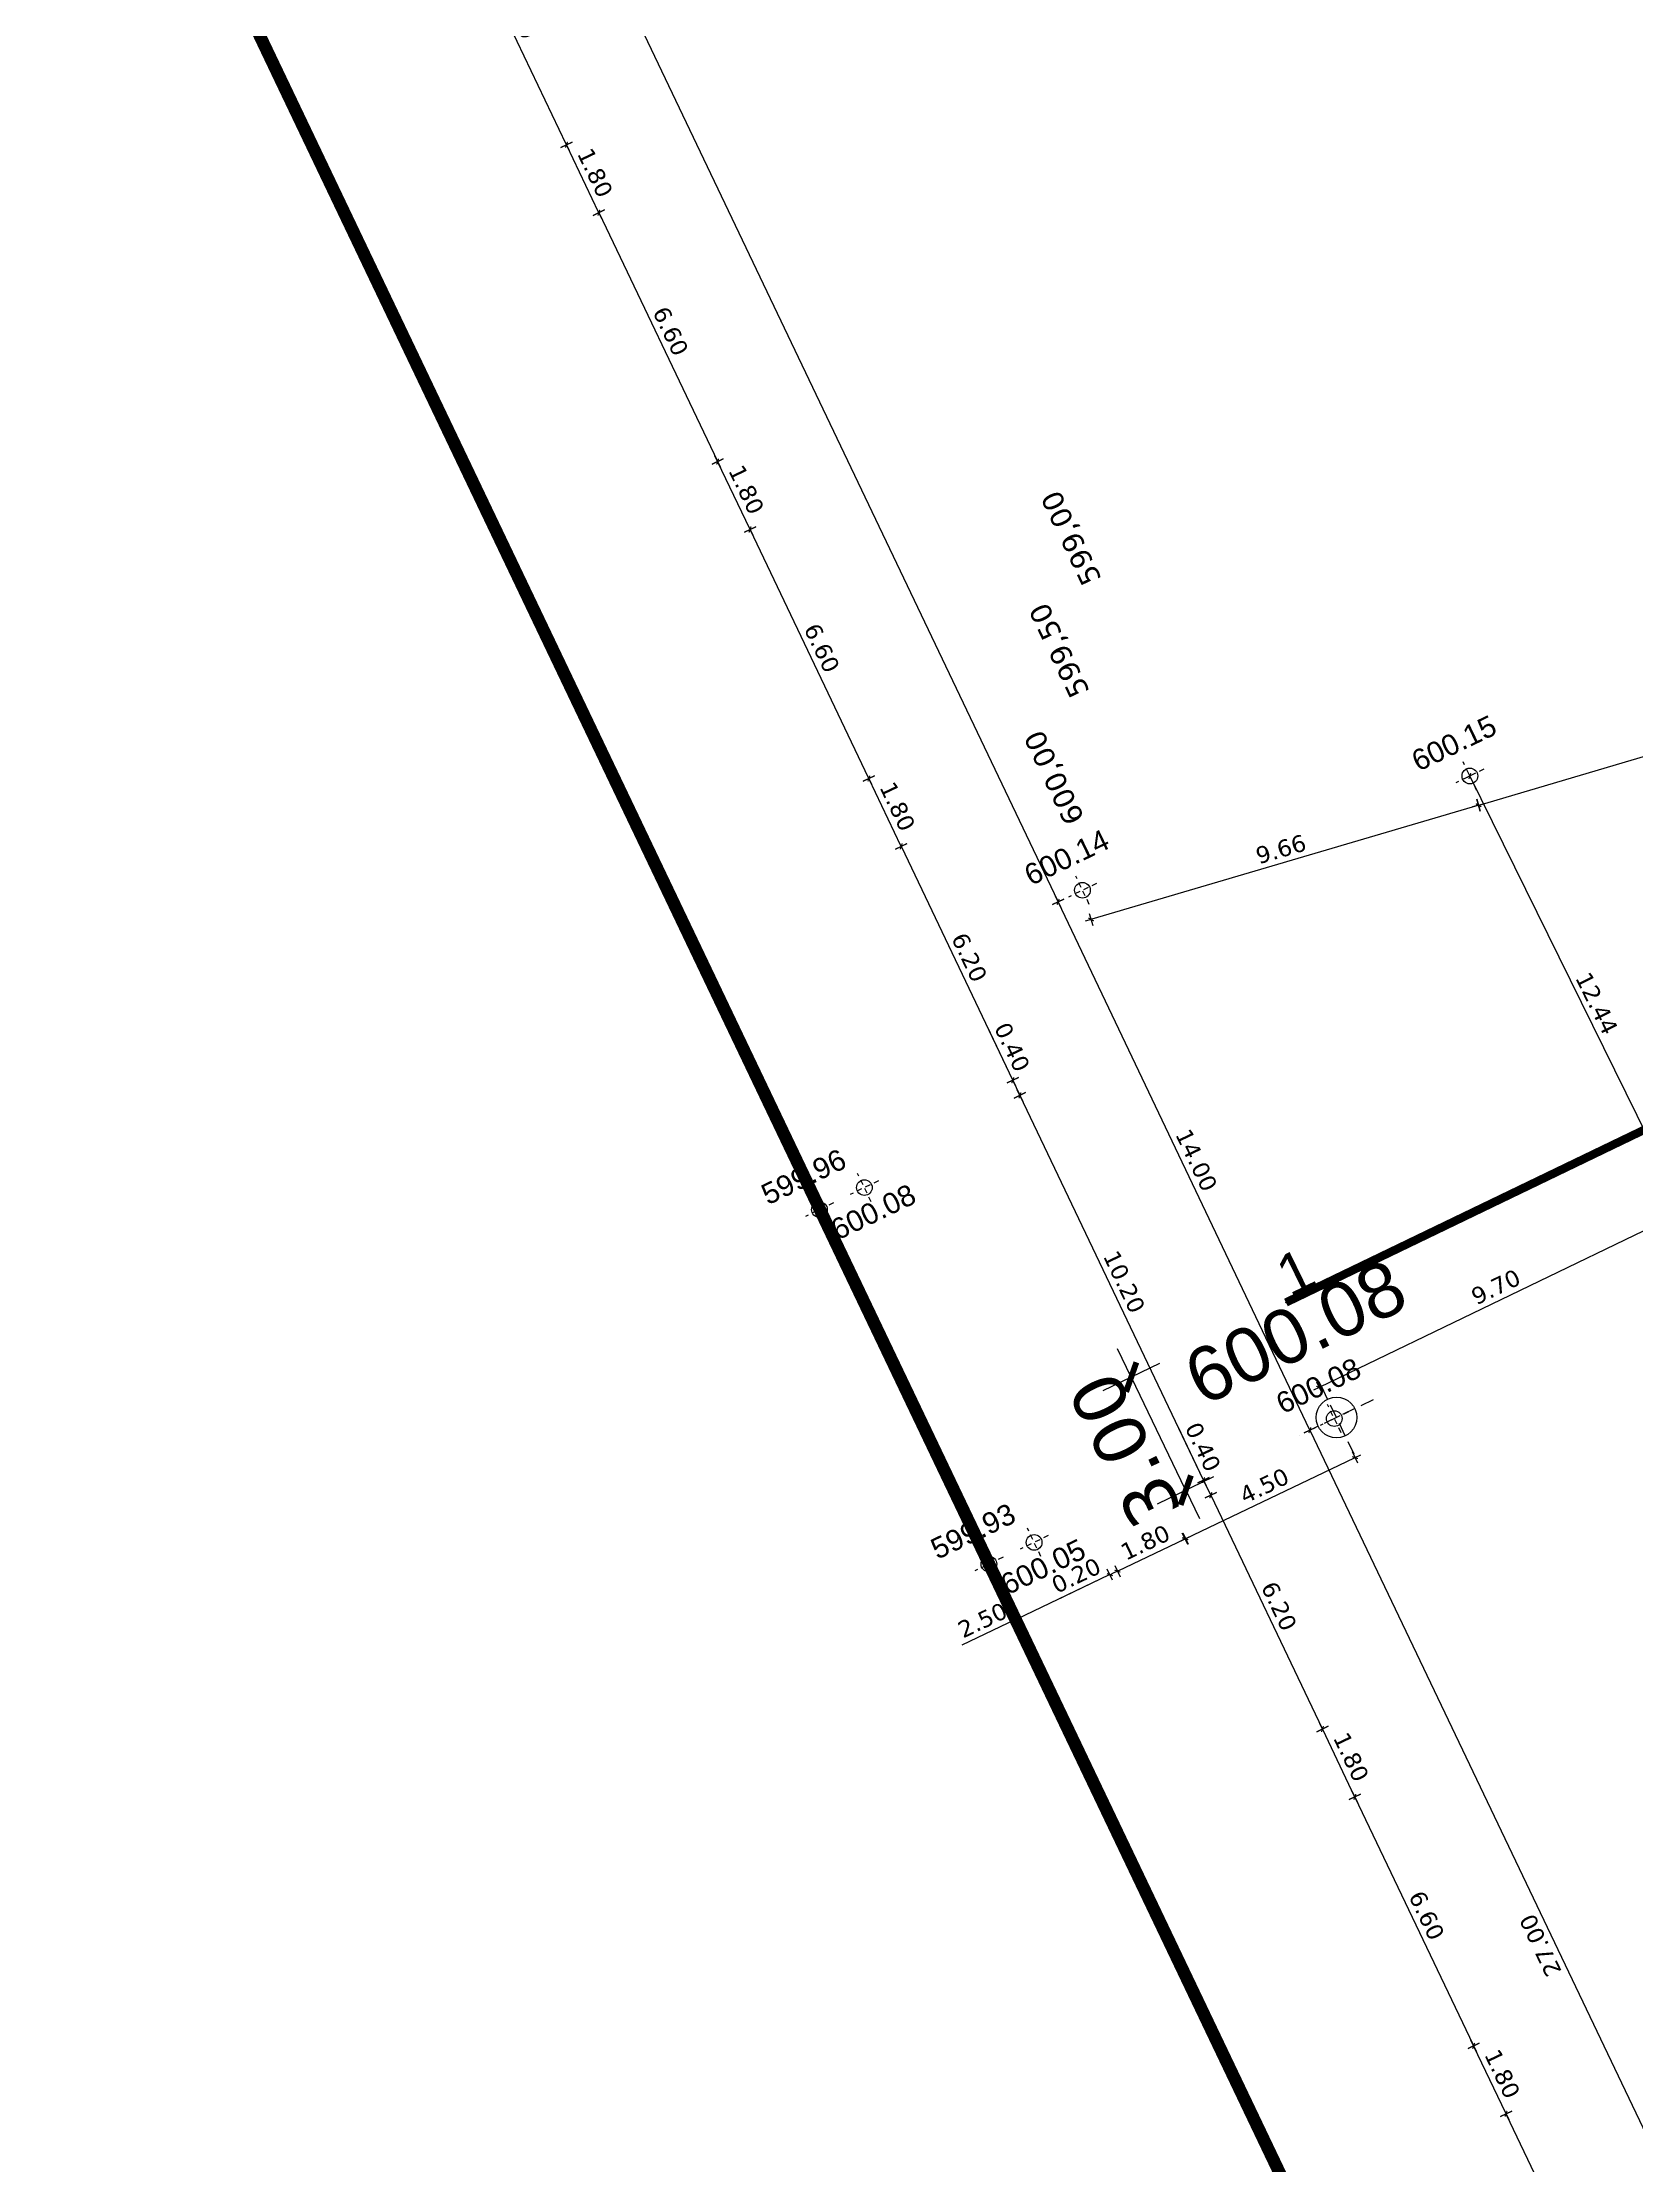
# Model space of a CAD drawing. Header units: metres. Extents: x 679716 to 681053, y 2749449 to 2750332.
# Drawn here: x 680019.3 to 680057.5, y 2749808.7 to 2749859.5 of the extents above; entities that cross this region are included whole.
import ezdxf
from ezdxf.enums import TextEntityAlignment as Align

# ---------------------------------------------------------------- set-up
doc = ezdxf.new("R2010")
doc.units = ezdxf.units.M
doc.header["$PDSIZE"] = -1
doc.linetypes.add('DASHEDX2', pattern=[1.5, 1, -0.5])
for name, color, linetype in [('01-TX-Altimetry 250 Topography', 51, 'Continuous'), ('01-TX-Guideline Altimetry 1000', 32, 'Continuous'), ('01-TX-Length Dimensions 250', 80, 'Continuous'), ('01-TX-Level Main Dimensions 250', 152, 'Continuous'), ('01-TX-Level Secondary Dimensions 250', 10, 'Continuous')]:
    doc.layers.add(name, color=color, linetype=linetype)
doc.layers.add('02-L-Guideline Axis', color=34, linetype='DASHEDX2', lineweight=50, true_color=0xa55200)
doc.layers.add('02-L-Main Axis', color=244, linetype='DASHEDX2', lineweight=50, true_color=0xa50029)
doc.layers.add('02-L-Main Axis POINTS', color=242, linetype='DASHEDX2', lineweight=50)
doc.styles.add('E100', font='verdana.ttf', dxfattribs={"height": 0.4})
doc.styles.add('E200', font='verdana.ttf', dxfattribs={"height": 1})
doc.styles.add('E500', font='verdana.ttf', dxfattribs={"height": 1.25})
doc.styles.get("Standard").update_dxf_attribs({"font": 'arial.ttf'})
doc.dimstyles.new('E1000', dxfattribs={"dimscale": 0.03, "dimtxt": 1.25, "dimasz": 1, "dimexe": 0.1, "dimexo": 1, "dimgap": 8, "dimtad": 1, "dimzin": 0, "dimdsep": 46, "dimtxsty": 'E500', "dimblk1": 'LINCOT500', "dimblk2": 'LINCOT500', "dimsah": 1, "dimcen": 0.1, "dimdle": 0.1, "dimse1": 1, "dimse2": 1, "dimclrt": 256, "dimazin": 0, "dimtfac": 0.015385, "dimtofl": 0, "dimtmove": 0, "dimatfit": 3, "dimldrblk": 'LINCOT500', "dimfxl": 1, "dimtolj": 1, "dimtzin": 0, "dimarcsym": 0})
doc.dimstyles.new('E250', dxfattribs={"dimscale": 0.03, "dimtxt": 0.4, "dimasz": 0.5, "dimexe": 0.1, "dimexo": 1, "dimgap": 4, "dimtad": 1, "dimzin": 0, "dimdsep": 46, "dimtxsty": 'E100', "dimblk1": 'LINCOT200', "dimblk2": 'LINCOT200', "dimsah": 1, "dimcen": 0.1, "dimdle": 0.1, "dimse1": 1, "dimse2": 1, "dimclrt": 256, "dimadec": 0, "dimazin": 0, "dimtfac": 0.015385, "dimtofl": 0, "dimtmove": 0, "dimatfit": 3, "dimldrblk": 'LINCOT200', "dimfxl": 1, "dimtolj": 1, "dimtzin": 0, "dimarcsym": 0})

# ---------------------------------------------------------------- blocks, each defined once
blk = doc.blocks.new('LINCOT200')
for p, q in [((0, -10), (0, 10)), ((0, 0), (10, 0))]:
    blk.add_line(p, q)
at = {"const_width": 1.88}
blk.add_lwpolyline([(3.5, -3.5), (-3.5, 3.5)], dxfattribs=at)
blk = doc.blocks.new('*D5')
at = {"layer": '01-TX-Length Dimensions 250', "color": 0, "lineweight": -2, "transparency": 16777216}
blk.add_line((680011.469, 2749906.358), (680043.643, 2749838.94), dxfattribs=at)
at = {"layer": '01-TX-Length Dimensions 250', "color": 0, "lineweight": -2, "transparency": 16777216, "xscale": 0.015, "yscale": 0.015, "zscale": 0.015}
for p, rotation in [((680011.462, 2749906.372), 115.5119126984731), ((680043.649, 2749838.926), 295.5119126984731)]:
    blk.add_blockref('LINCOT200', p, dxfattribs=dict(at, rotation=rotation))
at = {"layer": '01-TX-Length Dimensions 250', "transparency": 16777216, "insert": (680027.26, 2749872.508), "char_height": 0.4, "attachment_point": 5, "rotation": 115.5119, "style": 'E100'}
blk.add_mtext('\\A1;74.73', dxfattribs=at)
blk = doc.blocks.new('*D6')
at = {"layer": '01-TX-Length Dimensions 250', "color": 0, "lineweight": -2, "transparency": 16777216}
blk.add_line((680049.681, 2749826.272), (680061.296, 2749801.933), dxfattribs=at)
at = {"layer": '01-TX-Length Dimensions 250', "color": 0, "lineweight": -2, "transparency": 16777216, "xscale": 0.015, "yscale": 0.015, "zscale": 0.015}
for p, rotation in [((680049.674, 2749826.286), 115.5119126984731), ((680061.303, 2749801.919), 295.5119126984731)]:
    blk.add_blockref('LINCOT200', p, dxfattribs=dict(at, rotation=rotation))
at = {"layer": '01-TX-Length Dimensions 250', "transparency": 16777216, "insert": (680055.192, 2749813.961), "char_height": 0.4, "attachment_point": 5, "rotation": 115.5119, "style": 'E100'}
blk.add_mtext('\\A1;27.00', dxfattribs=at)
blk = doc.blocks.new('*D73')
at = {"layer": '01-TX-Length Dimensions 250', "color": 0, "lineweight": -2, "transparency": 16777216}
blk.add_line((680053.724, 2749841.243), (680075.467, 2749847.656), dxfattribs=at)
at = {"layer": '01-TX-Length Dimensions 250', "color": 0, "lineweight": -2, "transparency": 16777216, "xscale": 0.015, "yscale": 0.015, "zscale": 0.015}
for p, rotation in [((680075.482, 2749847.66), 16.43276598084343), ((680053.71, 2749841.239), 196.4327659808434)]:
    blk.add_blockref('LINCOT200', p, dxfattribs=dict(at, rotation=rotation))
at = {"layer": '01-TX-Length Dimensions 250', "transparency": 16777216, "insert": (680064.19, 2749844.672), "char_height": 0.4, "attachment_point": 5, "rotation": 16.4328, "style": 'E100'}
blk.add_mtext('\\A1;22.70', dxfattribs=at)
blk = doc.blocks.new('Cotes Altimetriques')
at = {"linetype": 'DASHEDX2', "ltscale": 0.5}
for points in [[(0, -1.5), (0, 1.5)], [(1.5, 0), (-1.5, 0)]]:
    blk.add_lwpolyline(points, dxfattribs=at)
blk.add_circle((0, 0), 0.75)
at = {"ltscale": 0.3}
blk.add_attdef('COTES', text='', height=2, dxfattribs=at).set_placement((0, 3.5), align=Align.MIDDLE)
blk = doc.blocks.new('*D204')
at = {"layer": '01-TX-Length Dimensions 250', "color": 0, "lineweight": -2, "transparency": 16777216}
for p, q in [((680224.084, 2749840.238), (680221.579, 2749840.158)), ((679899.79, 2749829.887), (679899.796, 2749829.887)), ((679899.793, 2749829.884), (679899.793, 2749829.89))]:
    blk.add_line(p, q, dxfattribs=at)
at = {"layer": '01-TX-Length Dimensions 250', "color": 0, "lineweight": -2, "transparency": 16777216, "xscale": 0.015, "yscale": 0.015, "zscale": 0.015, "rotation": 181.8282959986861}
blk.add_blockref('LINCOT200', (680221.564, 2749840.158), dxfattribs=at)
at = {"layer": '01-TX-Length Dimensions 250', "transparency": 16777216, "insert": (680222.85, 2749839.87), "char_height": 0.4, "attachment_point": 5, "rotation": 1.8283, "style": 'E100'}
blk.add_mtext('\\A1;R321.94', dxfattribs=at)
blk = doc.blocks.new('*D214')
at = {"layer": '01-TX-Length Dimensions 250', "color": 0, "lineweight": -2, "transparency": 16777216}
blk.add_line((680053.694, 2749841.234), (680044.454, 2749838.509), dxfattribs=at)
at = {"layer": '01-TX-Length Dimensions 250', "color": 0, "lineweight": -2, "transparency": 16777216, "xscale": 0.015, "yscale": 0.015, "zscale": 0.015}
for p, rotation in [((680053.708, 2749841.238), 16.4307130085022), ((680044.439, 2749838.505), 196.4307130085022)]:
    blk.add_blockref('LINCOT200', p, dxfattribs=dict(at, rotation=rotation))
at = {"layer": '01-TX-Length Dimensions 250', "transparency": 16777216, "insert": (680048.981, 2749840.186), "char_height": 0.4, "attachment_point": 5, "rotation": 16.4307, "style": 'E100'}
blk.add_mtext('\\A1;9.66', dxfattribs=at)
blk = doc.blocks.new('*D285')
at = {"layer": '01-TX-Length Dimensions 250', "color": 0, "lineweight": -2, "transparency": 16777216}
blk.add_line((680058.99, 2749830.79), (680053.508, 2749841.925), dxfattribs=at)
at = {"layer": '01-TX-Length Dimensions 250', "color": 0, "lineweight": -2, "transparency": 16777216, "xscale": 0.015, "yscale": 0.015, "zscale": 0.015}
for p, rotation in [((680053.502, 2749841.938), 116.2099813402393), ((680058.996, 2749830.776), 296.2099813402393)]:
    blk.add_blockref('LINCOT200', p, dxfattribs=dict(at, rotation=rotation))
at = {"layer": '01-TX-Length Dimensions 250', "transparency": 16777216, "insert": (680056.54, 2749836.5), "char_height": 0.4, "attachment_point": 5, "rotation": 296.21, "style": 'E100'}
blk.add_mtext('\\A1;12.44', dxfattribs=at)
blk = doc.blocks.new('*D375')
at = {"layer": '01-TX-Length Dimensions 250', "color": 0, "lineweight": -2, "transparency": 16777216}
blk.add_line((680049.667, 2749826.299), (680043.656, 2749838.913), dxfattribs=at)
at = {"layer": '01-TX-Length Dimensions 250', "color": 0, "lineweight": -2, "transparency": 16777216, "xscale": 0.015, "yscale": 0.015, "zscale": 0.015}
for p, rotation in [((680043.649, 2749838.927), 115.4824942590931), ((680049.674, 2749826.286), 295.4824942590931)]:
    blk.add_blockref('LINCOT200', p, dxfattribs=dict(at, rotation=rotation))
at = {"layer": '01-TX-Length Dimensions 250', "transparency": 16777216, "insert": (680046.958, 2749832.747), "char_height": 0.4, "attachment_point": 5, "rotation": 295.4825, "style": 'E100'}
blk.add_mtext('\\A1;14.00', dxfattribs=at)
blk = doc.blocks.new('*D379')
at = {"layer": '01-TX-Length Dimensions 250', "color": 0, "lineweight": -2, "transparency": 16777216}
blk.add_line((680058.622, 2749831.517), (680049.911, 2749827.317), dxfattribs=at)
at = {"layer": '01-TX-Length Dimensions 250', "color": 0, "lineweight": -2, "transparency": 16777216, "xscale": 0.015, "yscale": 0.015, "zscale": 0.015}
for p, rotation in [((680058.636, 2749831.524), 25.74039981547853), ((680049.897, 2749827.311), 205.7403998154786)]:
    blk.add_blockref('LINCOT200', p, dxfattribs=dict(at, rotation=rotation))
at = {"layer": '01-TX-Length Dimensions 250', "transparency": 16777216, "insert": (680054.124, 2749829.713), "char_height": 0.4, "attachment_point": 5, "rotation": 25.7404, "style": 'E100'}
blk.add_mtext('\\A1;9.70', dxfattribs=at)
blk = doc.blocks.new('LINCOT500')
for p, q in [((0, -25), (0, 25)), ((0, 0), (25, 0))]:
    blk.add_line(p, q)
at = {"const_width": 4.69}
blk.add_lwpolyline([(8.8, -8.8), (-8.8, 8.8)], dxfattribs=at)
blk = doc.blocks.new('*D1003')
at = {"layer": '01-TX-Guideline Altimetry 1000', "color": 0, "lineweight": -2, "transparency": 16777216}
blk.add_line((680046.691, 2749824.878), (680045.412, 2749827.53), dxfattribs=at)
at = {"layer": '01-TX-Guideline Altimetry 1000', "color": 0, "lineweight": -2, "transparency": 16777216, "xscale": 0.03, "yscale": 0.03, "zscale": 0.03}
for p, rotation in [((680045.399, 2749827.557), 115.7337670907881), ((680046.704, 2749824.851), 295.7337670907882)]:
    blk.add_blockref('LINCOT500', p, dxfattribs=dict(at, rotation=rotation))
at = {"layer": '01-TX-Guideline Altimetry 1000', "transparency": 16777216, "insert": (680045.249, 2749825.817), "char_height": 1.25, "attachment_point": 5, "rotation": 115.7338, "style": 'E500'}
blk.add_mtext('\\A1;3.00', dxfattribs=at)
blk = doc.blocks.new('*D1252')
at = {"layer": '01-TX-Length Dimensions 250', "color": 0, "lineweight": -2, "transparency": 16777216}
blk.add_line((680054.374, 2749809.917), (680057.204, 2749803.988), dxfattribs=at)
at = {"layer": '01-TX-Length Dimensions 250', "color": 0, "lineweight": -2, "transparency": 16777216, "xscale": 0.015, "yscale": 0.015, "zscale": 0.015}
for p, rotation in [((680054.368, 2749809.931), 115.5122842100075), ((680057.211, 2749803.974), 295.5122842100076)]:
    blk.add_blockref('LINCOT200', p, dxfattribs=dict(at, rotation=rotation))
at = {"layer": '01-TX-Length Dimensions 250', "transparency": 16777216, "insert": (680056.086, 2749807.094), "char_height": 0.4, "attachment_point": 5, "rotation": 295.5123, "style": 'E100'}
blk.add_mtext('\\A1;6.60', dxfattribs=at)
blk = doc.blocks.new('*D1253')
at = {"layer": '01-TX-Length Dimensions 250', "color": 0, "lineweight": -2, "transparency": 16777216}
blk.add_line((680054.362, 2749809.944), (680053.6, 2749811.542), dxfattribs=at)
at = {"layer": '01-TX-Length Dimensions 250', "color": 0, "lineweight": -2, "transparency": 16777216, "xscale": 0.015, "yscale": 0.015, "zscale": 0.015}
for p, rotation in [((680053.593, 2749811.555), 115.5122842100075), ((680054.368, 2749809.931), 295.5122842100076)]:
    blk.add_blockref('LINCOT200', p, dxfattribs=dict(at, rotation=rotation))
at = {"layer": '01-TX-Length Dimensions 250', "transparency": 16777216, "insert": (680054.278, 2749810.885), "char_height": 0.4, "attachment_point": 5, "rotation": 295.5123, "style": 'E100'}
blk.add_mtext('\\A1;1.80', dxfattribs=at)
blk = doc.blocks.new('*D1254')
at = {"layer": '01-TX-Length Dimensions 250', "color": 0, "lineweight": -2, "transparency": 16777216}
blk.add_line((680053.586, 2749811.569), (680050.757, 2749817.498), dxfattribs=at)
at = {"layer": '01-TX-Length Dimensions 250', "color": 0, "lineweight": -2, "transparency": 16777216, "xscale": 0.015, "yscale": 0.015, "zscale": 0.015}
for p, rotation in [((680050.75, 2749817.512), 115.5122842100075), ((680053.593, 2749811.555), 295.5122842100076)]:
    blk.add_blockref('LINCOT200', p, dxfattribs=dict(at, rotation=rotation))
at = {"layer": '01-TX-Length Dimensions 250', "transparency": 16777216, "insert": (680052.468, 2749814.675), "char_height": 0.4, "attachment_point": 5, "rotation": 295.5123, "style": 'E100'}
blk.add_mtext('\\A1;6.60', dxfattribs=at)
blk = doc.blocks.new('*D1255')
at = {"layer": '01-TX-Length Dimensions 250', "color": 0, "lineweight": -2, "transparency": 16777216}
blk.add_line((680050.744, 2749817.525), (680049.981, 2749819.123), dxfattribs=at)
at = {"layer": '01-TX-Length Dimensions 250', "color": 0, "lineweight": -2, "transparency": 16777216, "xscale": 0.015, "yscale": 0.015, "zscale": 0.015}
for p, rotation in [((680049.975, 2749819.136), 115.5122842100075), ((680050.75, 2749817.512), 295.5122842100076)]:
    blk.add_blockref('LINCOT200', p, dxfattribs=dict(at, rotation=rotation))
at = {"layer": '01-TX-Length Dimensions 250', "transparency": 16777216, "insert": (680050.66, 2749818.466), "char_height": 0.4, "attachment_point": 5, "rotation": 295.5123, "style": 'E100'}
blk.add_mtext('\\A1;1.80', dxfattribs=at)
blk = doc.blocks.new('*D1256')
at = {"layer": '01-TX-Length Dimensions 250', "color": 0, "lineweight": -2, "transparency": 16777216}
blk.add_line((680047.311, 2749824.718), (680049.968, 2749819.15), dxfattribs=at)
at = {"layer": '01-TX-Length Dimensions 250', "color": 0, "lineweight": -2, "transparency": 16777216, "xscale": 0.015, "yscale": 0.015, "zscale": 0.015}
for p, rotation in [((680047.305, 2749824.731), 115.5122842100075), ((680049.975, 2749819.136), 295.5122842100076)]:
    blk.add_blockref('LINCOT200', p, dxfattribs=dict(at, rotation=rotation))
at = {"layer": '01-TX-Length Dimensions 250', "transparency": 16777216, "insert": (680048.936, 2749822.075), "char_height": 0.4, "attachment_point": 5, "rotation": 295.5123, "style": 'E100'}
blk.add_mtext('\\A1;6.20', dxfattribs=at)
blk = doc.blocks.new('*D1257')
at = {"layer": '01-TX-Length Dimensions 250', "color": 0, "lineweight": -2, "transparency": 16777216}
for p, q in [((680047.13, 2749825.091), (680046.514, 2749826.383)), ((680047.296, 2749824.744), (680047.137, 2749825.077))]:
    blk.add_line(p, q, dxfattribs=at)
at = {"layer": '01-TX-Length Dimensions 250', "color": 0, "lineweight": -2, "transparency": 16777216, "xscale": 0.015, "yscale": 0.015, "zscale": 0.015}
for p, rotation in [((680047.13, 2749825.091), 115.5122842100075), ((680047.303, 2749824.73), 295.5122842100076)]:
    blk.add_blockref('LINCOT200', p, dxfattribs=dict(at, rotation=rotation))
at = {"layer": '01-TX-Length Dimensions 250', "transparency": 16777216, "insert": (680047.115, 2749825.885), "char_height": 0.4, "attachment_point": 5, "rotation": 295.5123, "style": 'E100'}
blk.add_mtext('\\A1;0.40', dxfattribs=at)
blk = doc.blocks.new('*D1258')
at = {"layer": '01-TX-Length Dimensions 250', "color": 0, "lineweight": -2, "transparency": 16777216}
blk.add_line((680047.124, 2749825.104), (680042.743, 2749834.283), dxfattribs=at)
at = {"layer": '01-TX-Length Dimensions 250', "color": 0, "lineweight": -2, "transparency": 16777216, "xscale": 0.015, "yscale": 0.015, "zscale": 0.015}
for p, rotation in [((680042.737, 2749834.297), 115.5122842100075), ((680047.13, 2749825.091), 295.5122842100076)]:
    blk.add_blockref('LINCOT200', p, dxfattribs=dict(at, rotation=rotation))
at = {"layer": '01-TX-Length Dimensions 250', "transparency": 16777216, "insert": (680045.23, 2749829.835), "char_height": 0.4, "attachment_point": 5, "rotation": 295.5123, "style": 'E100'}
blk.add_mtext('\\A1;10.20', dxfattribs=at)
blk = doc.blocks.new('*D1259')
at = {"layer": '01-TX-Length Dimensions 250', "color": 0, "lineweight": -2, "transparency": 16777216}
for p, q in [((680042.565, 2749834.658), (680041.948, 2749835.949)), ((680042.73, 2749834.31), (680042.571, 2749834.644))]:
    blk.add_line(p, q, dxfattribs=at)
at = {"layer": '01-TX-Length Dimensions 250', "color": 0, "lineweight": -2, "transparency": 16777216, "xscale": 0.015, "yscale": 0.015, "zscale": 0.015}
for p, rotation in [((680042.565, 2749834.658), 115.5122842100075), ((680042.737, 2749834.297), 295.5122842100076)]:
    blk.add_blockref('LINCOT200', p, dxfattribs=dict(at, rotation=rotation))
at = {"layer": '01-TX-Length Dimensions 250', "transparency": 16777216, "insert": (680042.549, 2749835.452), "char_height": 0.4, "attachment_point": 5, "rotation": 295.5123, "style": 'E100'}
blk.add_mtext('\\A1;0.40', dxfattribs=at)
blk = doc.blocks.new('*D1260')
at = {"layer": '01-TX-Length Dimensions 250', "color": 0, "lineweight": -2, "transparency": 16777216}
blk.add_line((680039.9, 2749840.24), (680042.558, 2749834.671), dxfattribs=at)
at = {"layer": '01-TX-Length Dimensions 250', "color": 0, "lineweight": -2, "transparency": 16777216, "xscale": 0.015, "yscale": 0.015, "zscale": 0.015}
for p, rotation in [((680039.894, 2749840.254), 115.5122842100075), ((680042.565, 2749834.658), 295.5122842100076)]:
    blk.add_blockref('LINCOT200', p, dxfattribs=dict(at, rotation=rotation))
at = {"layer": '01-TX-Length Dimensions 250', "transparency": 16777216, "insert": (680041.525, 2749837.597), "char_height": 0.4, "attachment_point": 5, "rotation": 295.5123, "style": 'E100'}
blk.add_mtext('\\A1;6.20', dxfattribs=at)
blk = doc.blocks.new('*D1261')
at = {"layer": '01-TX-Length Dimensions 250', "color": 0, "lineweight": -2, "transparency": 16777216}
blk.add_line((680039.89, 2749840.268), (680039.128, 2749841.866), dxfattribs=at)
at = {"layer": '01-TX-Length Dimensions 250', "color": 0, "lineweight": -2, "transparency": 16777216, "xscale": 0.015, "yscale": 0.015, "zscale": 0.015}
for p, rotation in [((680039.121, 2749841.879), 115.5122842100075), ((680039.897, 2749840.255), 295.5122842100076)]:
    blk.add_blockref('LINCOT200', p, dxfattribs=dict(at, rotation=rotation))
at = {"layer": '01-TX-Length Dimensions 250', "transparency": 16777216, "insert": (680039.806, 2749841.209), "char_height": 0.4, "attachment_point": 5, "rotation": 295.5123, "style": 'E100'}
blk.add_mtext('\\A1;1.80', dxfattribs=at)
blk = doc.blocks.new('*D1262')
at = {"layer": '01-TX-Length Dimensions 250', "color": 0, "lineweight": -2, "transparency": 16777216}
blk.add_line((680039.115, 2749841.893), (680036.285, 2749847.822), dxfattribs=at)
at = {"layer": '01-TX-Length Dimensions 250', "color": 0, "lineweight": -2, "transparency": 16777216, "xscale": 0.015, "yscale": 0.015, "zscale": 0.015}
for p, rotation in [((680036.278, 2749847.836), 115.5122842100075), ((680039.121, 2749841.879), 295.5122842100076)]:
    blk.add_blockref('LINCOT200', p, dxfattribs=dict(at, rotation=rotation))
at = {"layer": '01-TX-Length Dimensions 250', "transparency": 16777216, "insert": (680037.996, 2749844.999), "char_height": 0.4, "attachment_point": 5, "rotation": 295.5123, "style": 'E100'}
blk.add_mtext('\\A1;6.60', dxfattribs=at)
blk = doc.blocks.new('*D1263')
at = {"layer": '01-TX-Length Dimensions 250', "color": 0, "lineweight": -2, "transparency": 16777216}
blk.add_line((680036.272, 2749847.849), (680035.51, 2749849.446), dxfattribs=at)
at = {"layer": '01-TX-Length Dimensions 250', "color": 0, "lineweight": -2, "transparency": 16777216, "xscale": 0.015, "yscale": 0.015, "zscale": 0.015}
for p, rotation in [((680035.503, 2749849.46), 115.5122842100075), ((680036.278, 2749847.835), 295.5122842100076)]:
    blk.add_blockref('LINCOT200', p, dxfattribs=dict(at, rotation=rotation))
at = {"layer": '01-TX-Length Dimensions 250', "transparency": 16777216, "insert": (680036.188, 2749848.789), "char_height": 0.4, "attachment_point": 5, "rotation": 295.5123, "style": 'E100'}
blk.add_mtext('\\A1;1.80', dxfattribs=at)
blk = doc.blocks.new('*D1264')
at = {"layer": '01-TX-Length Dimensions 250', "color": 0, "lineweight": -2, "transparency": 16777216}
blk.add_line((680032.667, 2749855.403), (680035.497, 2749849.474), dxfattribs=at)
at = {"layer": '01-TX-Length Dimensions 250', "color": 0, "lineweight": -2, "transparency": 16777216, "xscale": 0.015, "yscale": 0.015, "zscale": 0.015}
for p, rotation in [((680032.661, 2749855.416), 115.5122842100075), ((680035.503, 2749849.46), 295.5122842100076)]:
    blk.add_blockref('LINCOT200', p, dxfattribs=dict(at, rotation=rotation))
at = {"layer": '01-TX-Length Dimensions 250', "transparency": 16777216, "insert": (680034.378, 2749852.58), "char_height": 0.4, "attachment_point": 5, "rotation": 295.5123, "style": 'E100'}
blk.add_mtext('\\A1;6.60', dxfattribs=at)
blk = doc.blocks.new('*D1265')
at = {"layer": '01-TX-Length Dimensions 250', "color": 0, "lineweight": -2, "transparency": 16777216}
blk.add_line((680032.654, 2749855.43), (680031.892, 2749857.027), dxfattribs=at)
at = {"layer": '01-TX-Length Dimensions 250', "color": 0, "lineweight": -2, "transparency": 16777216, "xscale": 0.015, "yscale": 0.015, "zscale": 0.015}
for p, rotation in [((680031.886, 2749857.041), 115.5122842100075), ((680032.661, 2749855.416), 295.5122842100076)]:
    blk.add_blockref('LINCOT200', p, dxfattribs=dict(at, rotation=rotation))
at = {"layer": '01-TX-Length Dimensions 250', "transparency": 16777216, "insert": (680032.57, 2749856.37), "char_height": 0.4, "attachment_point": 5, "rotation": 295.5123, "style": 'E100'}
blk.add_mtext('\\A1;1.80', dxfattribs=at)
blk = doc.blocks.new('*D1266')
at = {"layer": '01-TX-Length Dimensions 250', "color": 0, "lineweight": -2, "transparency": 16777216}
blk.add_line((680031.879, 2749857.054), (680029.049, 2749862.984), dxfattribs=at)
at = {"layer": '01-TX-Length Dimensions 250', "color": 0, "lineweight": -2, "transparency": 16777216, "xscale": 0.015, "yscale": 0.015, "zscale": 0.015}
for p, rotation in [((680029.043, 2749862.997), 115.5122842100075), ((680031.885, 2749857.041), 295.5122842100076)]:
    blk.add_blockref('LINCOT200', p, dxfattribs=dict(at, rotation=rotation))
at = {"layer": '01-TX-Length Dimensions 250', "transparency": 16777216, "insert": (680030.76, 2749860.16), "char_height": 0.4, "attachment_point": 5, "rotation": 295.5123, "style": 'E100'}
blk.add_mtext('\\A1;6.60', dxfattribs=at)
blk = doc.blocks.new('*D1288')
at = {"layer": '01-TX-Length Dimensions 250', "color": 0, "lineweight": -2, "transparency": 16777216}
for p, q in [((680044.875, 2749822.823), (680042.647, 2749821.759)), ((680042.633, 2749821.753), (680041.347, 2749821.139))]:
    blk.add_line(p, q, dxfattribs=at)
at = {"layer": '01-TX-Length Dimensions 250', "color": 0, "lineweight": -2, "transparency": 16777216, "xscale": 0.015, "yscale": 0.015, "zscale": 0.015}
for p, rotation in [((680044.889, 2749822.829), 25.51228421000756), ((680042.633, 2749821.753), 205.5122842100075)]:
    blk.add_blockref('LINCOT200', p, dxfattribs=dict(at, rotation=rotation))
at = {"layer": '01-TX-Length Dimensions 250', "transparency": 16777216, "insert": (680041.842, 2749821.739), "char_height": 0.4, "attachment_point": 5, "rotation": 25.5123, "style": 'E100'}
blk.add_mtext('\\A1;2.50', dxfattribs=at)
blk = doc.blocks.new('*D1289')
at = {"layer": '01-TX-Length Dimensions 250', "color": 0, "lineweight": -2, "transparency": 16777216}
for p, q in [((680044.875, 2749822.823), (680043.583, 2749822.206)), ((680045.083, 2749822.922), (680045.096, 2749822.928))]:
    blk.add_line(p, q, dxfattribs=at)
at = {"layer": '01-TX-Length Dimensions 250', "color": 0, "lineweight": -2, "transparency": 16777216, "xscale": 0.015, "yscale": 0.015, "zscale": 0.015}
for p, rotation in [((680045.069, 2749822.915), 205.5122842100075), ((680044.889, 2749822.829), 25.51228421000756)]:
    blk.add_blockref('LINCOT200', p, dxfattribs=dict(at, rotation=rotation))
at = {"layer": '01-TX-Length Dimensions 250', "transparency": 16777216, "insert": (680044.081, 2749822.808), "char_height": 0.4, "attachment_point": 5, "rotation": 25.5123, "style": 'E100'}
blk.add_mtext('\\A1;0.20', dxfattribs=at)
blk = doc.blocks.new('*D1290')
at = {"layer": '01-TX-Length Dimensions 250', "color": 0, "lineweight": -2, "transparency": 16777216}
blk.add_line((680045.083, 2749822.922), (680046.673, 2749823.681), dxfattribs=at)
at = {"layer": '01-TX-Length Dimensions 250', "color": 0, "lineweight": -2, "transparency": 16777216, "xscale": 0.015, "yscale": 0.015, "zscale": 0.015}
for p, rotation in [((680046.686, 2749823.687), 25.51228421000756), ((680045.069, 2749822.915), 205.5122842100075)]:
    blk.add_blockref('LINCOT200', p, dxfattribs=dict(at, rotation=rotation))
at = {"layer": '01-TX-Length Dimensions 250', "transparency": 16777216, "insert": (680045.736, 2749823.598), "char_height": 0.4, "attachment_point": 5, "rotation": 25.5123, "style": 'E100'}
blk.add_mtext('\\A1;1.80', dxfattribs=at)
blk = doc.blocks.new('*D1291')
at = {"layer": '01-TX-Length Dimensions 250', "color": 0, "lineweight": -2, "transparency": 16777216}
blk.add_line((680046.708, 2749823.697), (680050.741, 2749825.622), dxfattribs=at)
at = {"layer": '01-TX-Length Dimensions 250', "color": 0, "lineweight": -2, "transparency": 16777216, "xscale": 0.015, "yscale": 0.015, "zscale": 0.015}
for p, rotation in [((680050.755, 2749825.629), 25.51228421000756), ((680046.695, 2749823.691), 205.5122842100075)]:
    blk.add_blockref('LINCOT200', p, dxfattribs=dict(at, rotation=rotation))
at = {"layer": '01-TX-Length Dimensions 250', "transparency": 16777216, "insert": (680048.583, 2749824.956), "char_height": 0.4, "attachment_point": 5, "rotation": 25.5123, "style": 'E100'}
blk.add_mtext('\\A1;4.50', dxfattribs=at)
blk = doc.blocks.new('Main Axes points')
at = {"layer": '02-L-Main Axis POINTS'}
blk.add_point((680049.101, 2749829.341), dxfattribs=at)
blk.add_text('1', height=1, rotation=26, dxfattribs=at).set_placement((680049.201, 2749829.441))
blk = doc.blocks.new('*D1741')
at = {"layer": '01-TX-Length Dimensions 250', "color": 0, "lineweight": -2, "transparency": 16777216}
blk.add_line((680215.806, 2749831.128), (680219.311, 2749831.142), dxfattribs=at)
at = {"layer": '01-TX-Length Dimensions 250', "color": 0, "lineweight": -2, "transparency": 16777216, "xscale": 0.015, "yscale": 0.015, "zscale": 0.015, "rotation": 0.2250986692313926}
blk.add_blockref('LINCOT200', (680219.326, 2749831.142), dxfattribs=at)
at = {"layer": '01-TX-Length Dimensions 250', "transparency": 16777216, "insert": (680217.05, 2749831.461), "char_height": 0.4, "attachment_point": 5, "rotation": 0.2251, "style": 'E100'}
blk.add_mtext('\\A1;R319.54', dxfattribs=at)
blk = doc.blocks.new('*D1742')
at = {"layer": '01-TX-Length Dimensions 250', "color": 0, "lineweight": -2, "transparency": 16777216}
blk.add_line((680216.53, 2749813.726), (680220.097, 2749813.544), dxfattribs=at)
at = {"layer": '01-TX-Length Dimensions 250', "color": 0, "lineweight": -2, "transparency": 16777216, "xscale": 0.015, "yscale": 0.015, "zscale": 0.015, "rotation": 357.0853572143644}
blk.add_blockref('LINCOT200', (680220.112, 2749813.543), dxfattribs=at)
at = {"layer": '01-TX-Length Dimensions 250', "transparency": 16777216, "insert": (680217.786, 2749813.99), "char_height": 0.4, "attachment_point": 5, "rotation": 357.0854, "style": 'E100'}
blk.add_mtext('\\A1;R321.32', dxfattribs=at)
blk = doc.blocks.new('*U1762')
at = {"linetype": 'DASHEDX2', "ltscale": 0.5}
for points in [[(1.5, 0), (-1.5, 0)], [(0, -1.5), (0, 1.5)]]:
    blk.add_lwpolyline(points, dxfattribs=at)
blk.add_circle((0, 0), 0.75)
at = {"ltscale": 0.3}
blk.add_attdef('COTES', text='', height=2, dxfattribs=at).set_placement((-0.24, -2.46), align=Align.MIDDLE)
blk = doc.blocks.new('*D1819')
at = {"layer": '01-TX-Length Dimensions 250', "color": 0, "lineweight": -2, "transparency": 16777216}
for p, q in [((679899.79, 2749829.887), (679899.796, 2749829.887)), ((679899.793, 2749829.884), (679899.793, 2749829.89)), ((680223.644, 2749810.081), (680221.143, 2749810.234))]:
    blk.add_line(p, q, dxfattribs=at)
at = {"layer": '01-TX-Length Dimensions 250', "color": 0, "lineweight": -2, "transparency": 16777216, "xscale": 0.015, "yscale": 0.015, "zscale": 0.015, "rotation": 176.5002868553856}
blk.add_blockref('LINCOT200', (680221.128, 2749810.234), dxfattribs=at)
at = {"layer": '01-TX-Length Dimensions 250', "transparency": 16777216, "insert": (680222.421, 2749810.484), "char_height": 0.4, "attachment_point": 5, "rotation": 356.5003, "style": 'E100'}
blk.add_mtext('\\A1;R321.94', dxfattribs=at)

msp = doc.modelspace()

# ---------------------------------------------------------------- linework, layer by layer
at = {"layer": '02-L-Guideline Axis', "const_width": 0.3}
msp.add_lwpolyline([(680084.689, 2749733.627), (679989.503, 2749933.08)], dxfattribs=at)
at = {"layer": '02-L-Main Axis', "const_width": 0.2, "flags": 128}
msp.add_lwpolyline([(680049.101, 2749829.341), (680077.819, 2749843.182, -0.040128), (680142.081, 2749868.027), (680210.504, 2749888.507, -0.062489), (680267.318, 2749898.019), (680346.177, 2749901.29, 0.061742), (680375.136, 2749906.106, 0.080849), (680402.883, 2749920.005, 0.143294), (680430.799, 2749956.129, -0.030569), (680465.174, 2750030.221, -0.009319), (680465.83, 2750031.43, -0.202468), (680511.139, 2750066.285), (680570.978, 2750081.959)], format="xyb", dxfattribs=at)

# ---------------------------------------------------------------- block references
at = {"layer": '01-TX-Guideline Altimetry 1000', "ltscale": 0.3, "xscale": 0.65, "yscale": 0.65, "zscale": 0.65, "rotation": 25.73366104797413}
msp.add_blockref('Cotes Altimetriques', (680050.31, 2749826.59), dxfattribs=at).add_auto_attribs({'COTES': '600.08'})
at = {"layer": '01-TX-Level Main Dimensions 250', "ltscale": 0.3, "xscale": 0.25, "yscale": 0.25, "zscale": 0.25, "rotation": 25.73366104797413}
for p, values in [((680037.939, 2749831.564), {'COTES': '599.96'}), ((680041.993, 2749823.083), {'COTES': '599.93'})]:
    msp.add_blockref('Cotes Altimetriques', p, dxfattribs=at).add_auto_attribs(values)
at = {"layer": '01-TX-Level Secondary Dimensions 250', "ltscale": 0.3, "xscale": 0.25, "yscale": 0.25, "zscale": 0.25, "rotation": 25.73366104797413}
for name, p, values in [('Cotes Altimetriques', (680053.502, 2749841.938), {'COTES': '600.15'}), ('Cotes Altimetriques', (680044.233, 2749839.205), {'COTES': '600.14'}), ('*U1762', (680039.014, 2749832.09), {'COTES': '600.08'}), ('Cotes Altimetriques', (680050.258, 2749826.564), {'COTES': '600.08'}), ('*U1762', (680043.076, 2749823.6), {'COTES': '600.05'})]:
    msp.add_blockref(name, p, dxfattribs=at).add_auto_attribs(values)
at = {"layer": '02-L-Main Axis POINTS'}
msp.add_blockref('Main Axes points', (0, 0), dxfattribs=at)

# ---------------------------------------------------------------- texts
at = {"layer": '01-TX-Altimetry 250 Topography', "ltscale": 0.3, "char_height": 0.5, "attachment_point": 1, "rotation": 115.4279, "style": 'E200'}
for s, insert in [('599,00', (680044.245, 2749846.437)), ('599,50', (680043.959, 2749843.749)), ('600,00', (680043.84, 2749840.704))]:
    msp.add_mtext_dynamic_manual_height_columns(s, width=6.56735, gutter_width=2, heights=[0], dxfattribs=dict(at, insert=insert))

# ---------------------------------------------------------------- dimensions: what is measured, and where the dimension line sits
at = {"layer": '01-TX-Guideline Altimetry 1000'}
dim = msp.add_linear_dim(base=(680045.399, 2749827.557), p1=(680050.299, 2749826.584), p2=(680048.995, 2749829.29), angle=115.7338, dimstyle='E1000', override={"dimtad": 4}, dxfattribs=at)
dim.commit()
dim.dimension.update_dxf_attribs({"geometry": '*D1003', "text_midpoint": (680046.052, 2749826.204), "dimtype": 161})
at = {"layer": '01-TX-Length Dimensions 250'}
for base, p1, p2, picture, middle in [((680043.649, 2749838.926), (680012.072, 2749906.663), (680044.233, 2749839.205), '*D5', (680027.26, 2749872.508)), ((680061.303, 2749801.919), (680050.266, 2749826.568), (680061.878, 2749802.194), '*D6', (680055.192, 2749813.961))]:
    dim = msp.add_linear_dim(base=base, p1=p1, p2=p2, angle=115.5119, dimstyle='E250', dxfattribs=at)
    dim.commit()
    dim.dimension.update_dxf_attribs({"geometry": picture, "text_midpoint": middle})
for base, p1, p2, angle, picture, middle in [((680029.043, 2749862.997), (680030.983, 2749856.61), (680028.14, 2749862.567), 115.5123, '*D1266', (680030.76, 2749860.16)), ((680031.886, 2749857.041), (680031.758, 2749854.986), (680030.983, 2749856.61), 115.5123, '*D1265', (680032.57, 2749856.37)), ((680035.503, 2749849.46), (680031.759, 2749854.986), (680034.602, 2749849.03), 115.5123, '*D1264', (680034.378, 2749852.58)), ((680035.503, 2749849.46), (680035.376, 2749847.405), (680034.601, 2749849.029), 115.5123, '*D1263', (680036.188, 2749848.789)), ((680036.278, 2749847.836), (680038.219, 2749841.448), (680035.376, 2749847.405), 115.5123, '*D1262', (680037.996, 2749844.999)), ((680039.121, 2749841.879), (680038.994, 2749839.824), (680038.219, 2749841.448), 115.5123, '*D1261', (680039.806, 2749841.209)), ((680042.565, 2749834.658), (680038.993, 2749839.824), (680041.664, 2749834.228), 115.5123, '*D1260', (680041.525, 2749837.597)), ((680042.565, 2749834.658), (680041.835, 2749833.866), (680041.662, 2749834.227), 115.5123, '*D1259', (680042.549, 2749835.452)), ((680042.737, 2749834.297), (680046.261, 2749824.676), (680041.835, 2749833.866), 115.5123, '*D1258', (680045.23, 2749829.835)), ((680050.755, 2749825.629), (680046.231, 2749824.663), (680050.291, 2749826.6), 205.5123, '*D1291', (680048.583, 2749824.956)), ((680047.13, 2749825.091), (680046.4, 2749824.3), (680046.261, 2749824.676), 115.5123, '*D1257', (680047.115, 2749825.885)), ((680049.975, 2749819.136), (680046.43, 2749824.314), (680049.074, 2749818.706), 115.5123, '*D1256', (680048.936, 2749822.075)), ((680049.975, 2749819.136), (680049.848, 2749817.081), (680049.072, 2749818.705), 115.5123, '*D1255', (680050.66, 2749818.466)), ((680050.75, 2749817.512), (680052.691, 2749811.125), (680049.848, 2749817.081), 115.5123, '*D1254', (680052.468, 2749814.675)), ((680053.593, 2749811.555), (680053.466, 2749809.5), (680052.691, 2749811.125), 115.5123, '*D1253', (680054.278, 2749810.885)), ((680057.211, 2749803.974), (680053.467, 2749809.501), (680056.31, 2749803.544), 115.5123, '*D1252', (680056.086, 2749807.094))]:
    dim = msp.add_linear_dim(base=base, p1=p1, p2=p2, angle=angle, dimstyle='E250', override={"dimtad": 4}, dxfattribs=at)
    dim.commit()
    dim.dimension.update_dxf_attribs({"geometry": picture, "text_midpoint": middle})
dim = msp.add_linear_dim(base=(680075.482, 2749847.66), p1=(680053.504, 2749841.939), p2=(680075.275, 2749848.36), angle=16.4328, dimstyle='E250', dxfattribs=at)
dim.commit()
dim.dimension.update_dxf_attribs({"geometry": '*D73', "text_midpoint": (680064.282, 2749844.357), "dimtype": 161})
for p1, p2, distance, picture, middle in [((680053.502, 2749841.938), (680044.233, 2749839.205), 0.73, '*D214', (680048.981, 2749840.186)), ((680058.996, 2749830.776), (680053.502, 2749841.938), 0, '*D285', (680056.54, 2749836.5)), ((680050.258, 2749826.564), (680044.233, 2749839.205), 0.646, '*D375', (680046.958, 2749832.747)), ((680058.996, 2749830.777), (680050.258, 2749826.564), -0.829, '*D379', (680054.124, 2749829.713))]:
    dim = msp.add_aligned_dim(p1=p1, p2=p2, distance=distance, dimstyle='E250', dxfattribs=at)
    dim.commit()
    dim.dimension.update_dxf_attribs({"geometry": picture, "text_midpoint": middle})
dim = msp.add_radius_dim(center=(679899.7927, 2749829.8865), mpoint=(680221.5641, 2749840.1577), dimstyle='E250', override={"dimtad": 4}, dxfattribs=at)
dim.commit()
dim.dimension.update_dxf_attribs({"geometry": '*D204', "text_midpoint": (680222.8495, 2749839.8702)})
for center, mpoint, picture, middle in [((679899.793, 2749829.887), (680219.326, 2749831.142), '*D1741', (680217.051, 2749831.133)), ((679899.205, 2749829.882), (680220.112, 2749813.543), '*D1742', (680217.769, 2749813.662))]:
    dim = msp.add_radius_dim(center=center, mpoint=mpoint, dimstyle='E250', dxfattribs=at)
    dim.commit()
    dim.dimension.update_dxf_attribs({"geometry": picture, "text_midpoint": middle, "dimtype": 164})
dim = msp.add_radius_dim(center=(679899.793, 2749829.887), mpoint=(680221.128, 2749810.234), dimstyle='E250', dxfattribs=at)
dim.commit()
dim.dimension.update_dxf_attribs({"geometry": '*D1819', "text_midpoint": (680222.421, 2749810.484)})
dim = msp.add_linear_dim(base=(680046.686, 2749823.687), p1=(680044.606, 2749823.887), p2=(680046.222, 2749824.659), angle=205.5123, text='1.80', dimstyle='E250', override={"dimtad": 4}, dxfattribs=at)
dim.commit()
dim.dimension.update_dxf_attribs({"geometry": '*D1290', "text_midpoint": (680045.878, 2749823.301), "dimtype": 160})
for base, p1, p2, picture, middle in [((680044.889, 2749822.829), (680042.256, 2749822.544), (680044.511, 2749823.62), '*D1288', (680041.983, 2749821.443)), ((680045.069, 2749822.915), (680044.511, 2749823.62), (680044.692, 2749823.706), '*D1289', (680044.223, 2749822.511))]:
    dim = msp.add_linear_dim(base=base, p1=p1, p2=p2, angle=205.5123, dimstyle='E250', override={"dimtad": 4}, dxfattribs=at)
    dim.commit()
    dim.dimension.update_dxf_attribs({"geometry": picture, "text_midpoint": middle, "dimtype": 160})

doc.saveas('drawing.dxf')
